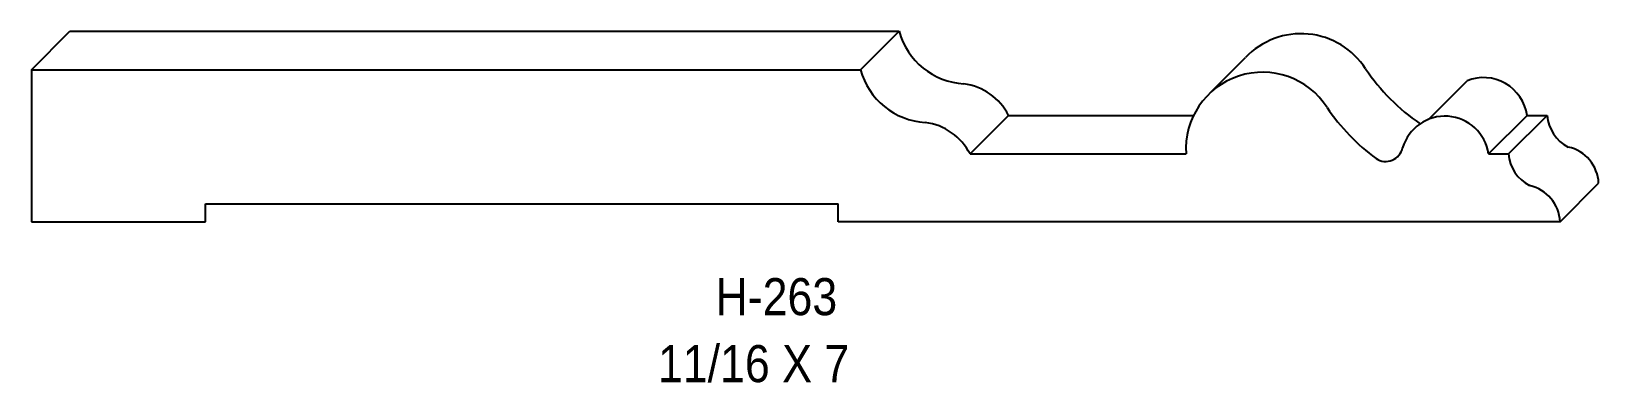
# Model space of a CAD drawing. Extents: x 60.87 to 68.05, y 154.06 to 155.67.
import ezdxf

# ---------------------------------------------------------------- set-up
doc = ezdxf.new("R2010")
doc.units = 0
doc.header["$LTSCALE"] = 5
doc.layers.add('PROFILE', color=7, linetype='CONTINUOUS')
doc.styles.add('TXT', font='TXT', dxfattribs={"height": 3.5})

msp = doc.modelspace()

# ---------------------------------------------------------------- linework, layer by layer
at = {"layer": 'PROFILE', "color": 1, "linetype": 'CONTINUOUS'}
for p, q in [((60.8722, 155.4972), (61.0489, 155.6739)), ((61.0489, 155.6739), (64.8447, 155.6739)), ((64.6679, 155.4972), (64.8447, 155.6739)), ((66.2671, 155.3901), (66.4306, 155.5536)), ((60.8722, 155.4972), (60.8722, 154.801)), ((60.8722, 155.4972), (64.6679, 155.4972)), ((67.2681, 155.2705), (67.4448, 155.4472)), ((65.1693, 155.1119), (65.346, 155.2887)), ((65.346, 155.2887), (66.1928, 155.2887)), ((67.5426, 155.1119), (67.7193, 155.2887)), ((67.635, 155.1119), (67.8117, 155.2887)), ((67.7193, 155.2887), (67.8117, 155.2887)), ((65.1693, 155.1119), (66.1583, 155.1119)), ((67.5426, 155.1119), (67.635, 155.1119)), ((67.8704, 154.801), (68.0471, 154.9777)), ((61.6695, 154.8839), (64.5659, 154.8839)), ((61.6695, 154.801), (61.6695, 154.8839)), ((64.5659, 154.801), (64.5659, 154.8839)), ((60.8722, 154.801), (61.6695, 154.801)), ((67.8704, 154.801), (64.5659, 154.801))]:
    msp.add_line(p, q, dxfattribs=at)
for centre, major_axis, start_param, end_param in [((65.1608, 155.7601), (0.3276, 0), -2.875327, -1.629973), ((66.6853, 155.3121), (0, 0.351), -0.999044, 0.812082), ((64.984, 155.5834), (0, 0.3276), -4.446124, -3.200769), ((66.5086, 155.1354), (0, 0.351), -0.999044, -4.645592), ((67.7711, 156.0349), (0, 0.9535), -4.119405, -3.745403), ((65.1065, 155.1664), (0, 0.2689), -1.098954, -0.13012), ((67.52, 155.2605), (0, 0.2013), -1.430182, 0.382757), ((67.5944, 155.8581), (0, 0.9535), -4.119405, -3.776982), ((67.3433, 155.0837), (0, 0.2013), -1.430182, 1.289227), ((67.9905, 155.3026), (0, 0.1793), -4.634681, -3.622132), ((64.9298, 154.9897), (0, 0.2689), -1.098954, -0.13012), ((67.0725, 155.1567), (0, 0.0792), -3.729837, -1.786993), ((67.8687, 154.9692), (0, 0.1787), -1.52303, -0.219549), ((67.8137, 155.1259), (0, 0.1793), -4.634681, -3.622132), ((67.6919, 154.7925), (0.1787, 0), 0.047766, 1.351248)]:
    msp.add_ellipse(centre, major_axis=major_axis, ratio=1, start_param=start_param, end_param=end_param, dxfattribs=at)

# ---------------------------------------------------------------- texts
at = {"layer": 'PROFILE', "color": 1, "linetype": 'CONTINUOUS', "style": 'TXT', "width": 0.9}
for s, p in [('H-263', (64.0042, 154.3729)), ('11/16 X 7', (63.7407, 154.0659))]:
    msp.add_text(s, height=0.16996, dxfattribs=at).set_placement(p)

doc.saveas('drawing.dxf')
